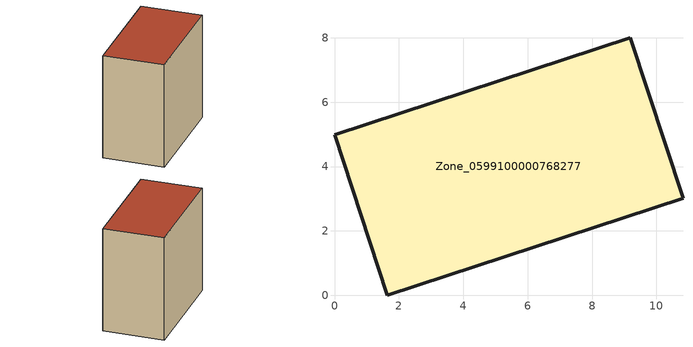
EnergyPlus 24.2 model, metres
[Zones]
Zone_0599100000768277
 floor ground (C_G): 10.82,3.01 1.64,0 0,4.99 9.19,8 z3.81
 wall outside (C_F): 1.64,0 10.82,3.01 9.19,8 0,4.99 1.64,0 z3.81:13.03
 roof outside (C_R): 9.19,8 0,4.99 1.64,0 10.82,3.01 z13.03
[BUILDING]
Pand.0599100000768277: North Axis=0; Terrain=City; Loads Convergence Tolerance Value=0.04; Temperature Convergence Tolerance Value=0.4; Solar Distribution=FullExterior; Maximum Number of Warmup Days=25; Minimum Number of Warmup Days=1
[Site:Location]
Rotterdam.The.Hague.AP_ZH_NLD Design_Conditions: Latitude=51.96; Longitude=4.45; Time Zone=1; Elevation=-4.5
[SITE:GROUNDTEMPERATURE:BUILDINGSURFACE]
18, 18, 18, 18, 18, 18, 18, 18, 18, 18, 18, 18
[MATERIAL] Thermal Absorptance=0.9; Solar Absorptance=0.7; Visible Absorptance=0.7
Name | Roughness | Thickness | Conductivity | Density | Specific Heat
G.TC.2006-2014 | MediumSmooth | 0.15 | 0.06 | 540 | 1210
F.TC.2006-2014 | Rough | 0.3 | 0.12 | 1920 | 840
R.TC.2006-2014 | MediumRough | 0.2 | 0.08 | 1500 | 1000
[CONSTRUCTION]
C_G: G.TC.2006-2014
C_F: F.TC.2006-2014
C_R: R.TC.2006-2014
[ZONE]
Zone_0599100000768277: Type=1; Multiplier=1; Ceiling Height=Autocalculate; Volume=Autocalculate; Floor Area=autocalculate; Part of Total Floor Area=Yes
[ZONEINFILTRATION:DESIGNFLOWRATE]
Infil_Zone_0599100000768277: Zone or ZoneList or Space or SpaceList=Zone_0599100000768277; Schedule=AlwaysOn; Design Flow Rate Calculation Method=Flow/Area; Flow Rate per Floor Area=0.0015; Constant Term Coefficient=1; Temperature Term Coefficient=0; Velocity Term Coefficient=0; Velocity Squared Term Coefficient=0
[HVACTEMPLATE:ZONE:IDEALLOADSAIRSYSTEM]
Zone_0599100000768277: Maximum Heating Supply Air Temperature=50; Minimum Cooling Supply Air Temperature=13; Maximum Heating Supply Air Humidity Ratio=0.0156; Minimum Cooling Supply Air Humidity Ratio=0.0077; Heating Limit=NoLimit; Cooling Limit=NoLimit; Dehumidification Control Type=ConstantSensibleHeatRatio; Cooling Sensible Heat Ratio=0.7; Dehumidification Setpoint=60; Humidification Control Type=None; Humidification Setpoint=30; Outdoor Air Method=None; Outdoor Air Flow Rate per Person=0.00944; Outdoor Air Flow Rate per Zone Floor Area=0; Outdoor Air Flow Rate per Zone=0; Demand Controlled Ventilation Type=None; Outdoor Air Economizer Type=NoEconomizer; Heat Recovery Type=None; Sensible Heat Recovery Effectiveness=0.7; Latent Heat Recovery Effectiveness=0.65
[ZONECONTROL:THERMOSTAT]
ThermostatControl_Zone_0599100000768277: Zone or ZoneList=Zone_0599100000768277; Control Type Schedule=DualSetpointControlType; Control 1=Thermostat_Zone_0599100000768277; Temperature Difference Between Cutout And Setpoint=0
[THERMOSTATSETPOINT:DUALSETPOINT]
Thermostat_Zone_0599100000768277: Heating Setpoint Temperature Schedule=HeatingSetpoint_Zone_0599100000768277; Cooling Setpoint Temperature Schedule=CoolingSetpoint_Zone_0599100000768277
[SCHEDULE:COMPACT]
HeatingSetpoint_Zone_0599100000768277: Through: 12/31, For: AllDays, Until: 24:00, 21
CoolingSetpoint_Zone_0599100000768277: Through: 12/31, For: AllDays, Until: 24:00, 24
DualSetpointControlType: Through: 12/31, For: AllDays, Until: 24:00, 4
AlwaysOn: Through: 12/31, For: AllDays, Until: 24:00, 1
